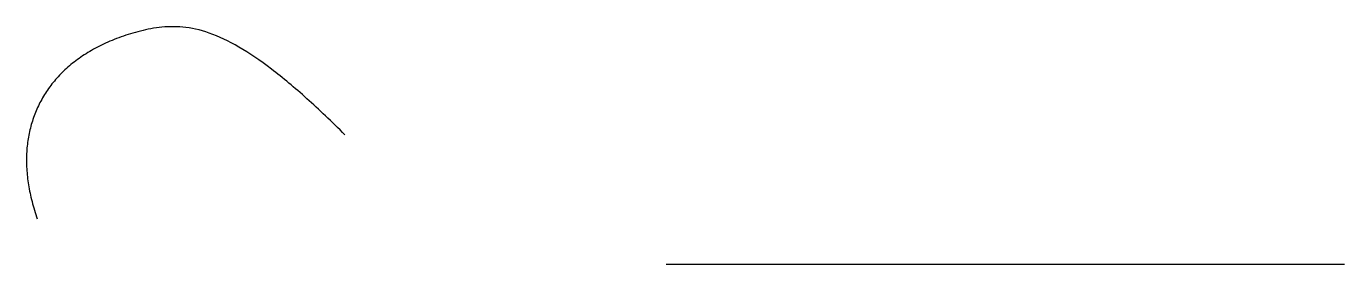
# Model space of a CAD drawing. Header units: metres. Extents: x -0.23 to 2.6, y 0.01 to 0.52.
import ezdxf

# ---------------------------------------------------------------- set-up
doc = ezdxf.new("R2010")
doc.units = ezdxf.units.M
doc.layers.add('dxf$gv', color=18, linetype='Continuous', true_color=0x000000)

msp = doc.modelspace()

# ---------------------------------------------------------------- linework, layer by layer
at = {"layer": 'dxf$gv'}
msp.add_open_spline([(0.4536, 0.2902, 8.682), (0.4256, 0.3183, 8.5821), (0.3712, 0.3701, 8.3807), (0.2951, 0.4337, 8.0738), (0.225, 0.4815, 7.7626), (0.1614, 0.5116, 7.4478), (0.1046, 0.5234, 7.1305), (0.054, 0.522, 6.812), (0.0086, 0.5121, 6.4929), (-0.0326, 0.4989, 6.1734), (-0.0697, 0.4831, 5.8535), (-0.1027, 0.4647, 5.5333), (-0.1318, 0.444, 5.2129), (-0.157, 0.4212, 4.8923), (-0.1783, 0.3964, 4.5715), (-0.1959, 0.3699, 4.2506), (-0.2099, 0.3418, 3.9297), (-0.2202, 0.3124, 3.6088), (-0.227, 0.2818, 3.2879), (-0.2303, 0.2501, 2.9671), (-0.23, 0.2172, 2.6463), (-0.2262, 0.183, 2.3258), (-0.2187, 0.1472, 2.0054), (-0.2112, 0.1224, 1.792), (-0.2068, 0.1096, 1.6854)], degree=3, dxfattribs=at)
at = {"layer": 'dxf$gv', "extrusion": (1.09647e-15, 1, 2.19956e-16)}
msp.add_open_spline([(2.5999, 0.0116, 1.4218), (2.5907, 0.0116, 1.5345), (2.5738, 0.0116, 1.76), (2.5515, 0.0116, 2.0984), (2.5307, 0.0116, 2.4368), (2.5096, 0.0116, 2.7753), (2.4868, 0.0116, 3.1137), (2.4605, 0.0116, 3.4518), (2.43, 0.0116, 3.7896), (2.3947, 0.0116, 4.1269), (2.3539, 0.0116, 4.4636), (2.3071, 0.0116, 4.7995), (2.2536, 0.0116, 5.1344), (2.1932, 0.0116, 5.4681), (2.1255, 0.0116, 5.8004), (2.0501, 0.0116, 6.1311), (1.9668, 0.0116, 6.4599), (1.8745, 0.0116, 6.7862), (1.7722, 0.0116, 7.1096), (1.6583, 0.0116, 7.4291), (1.5337, 0.0116, 7.7446), (1.405, 0.0116, 8.0583), (1.2758, 0.0116, 8.3718), (1.1878, 0.0116, 8.5801), (1.1431, 0.0116, 8.684)], degree=3, dxfattribs=at)

doc.saveas('drawing.dxf')
